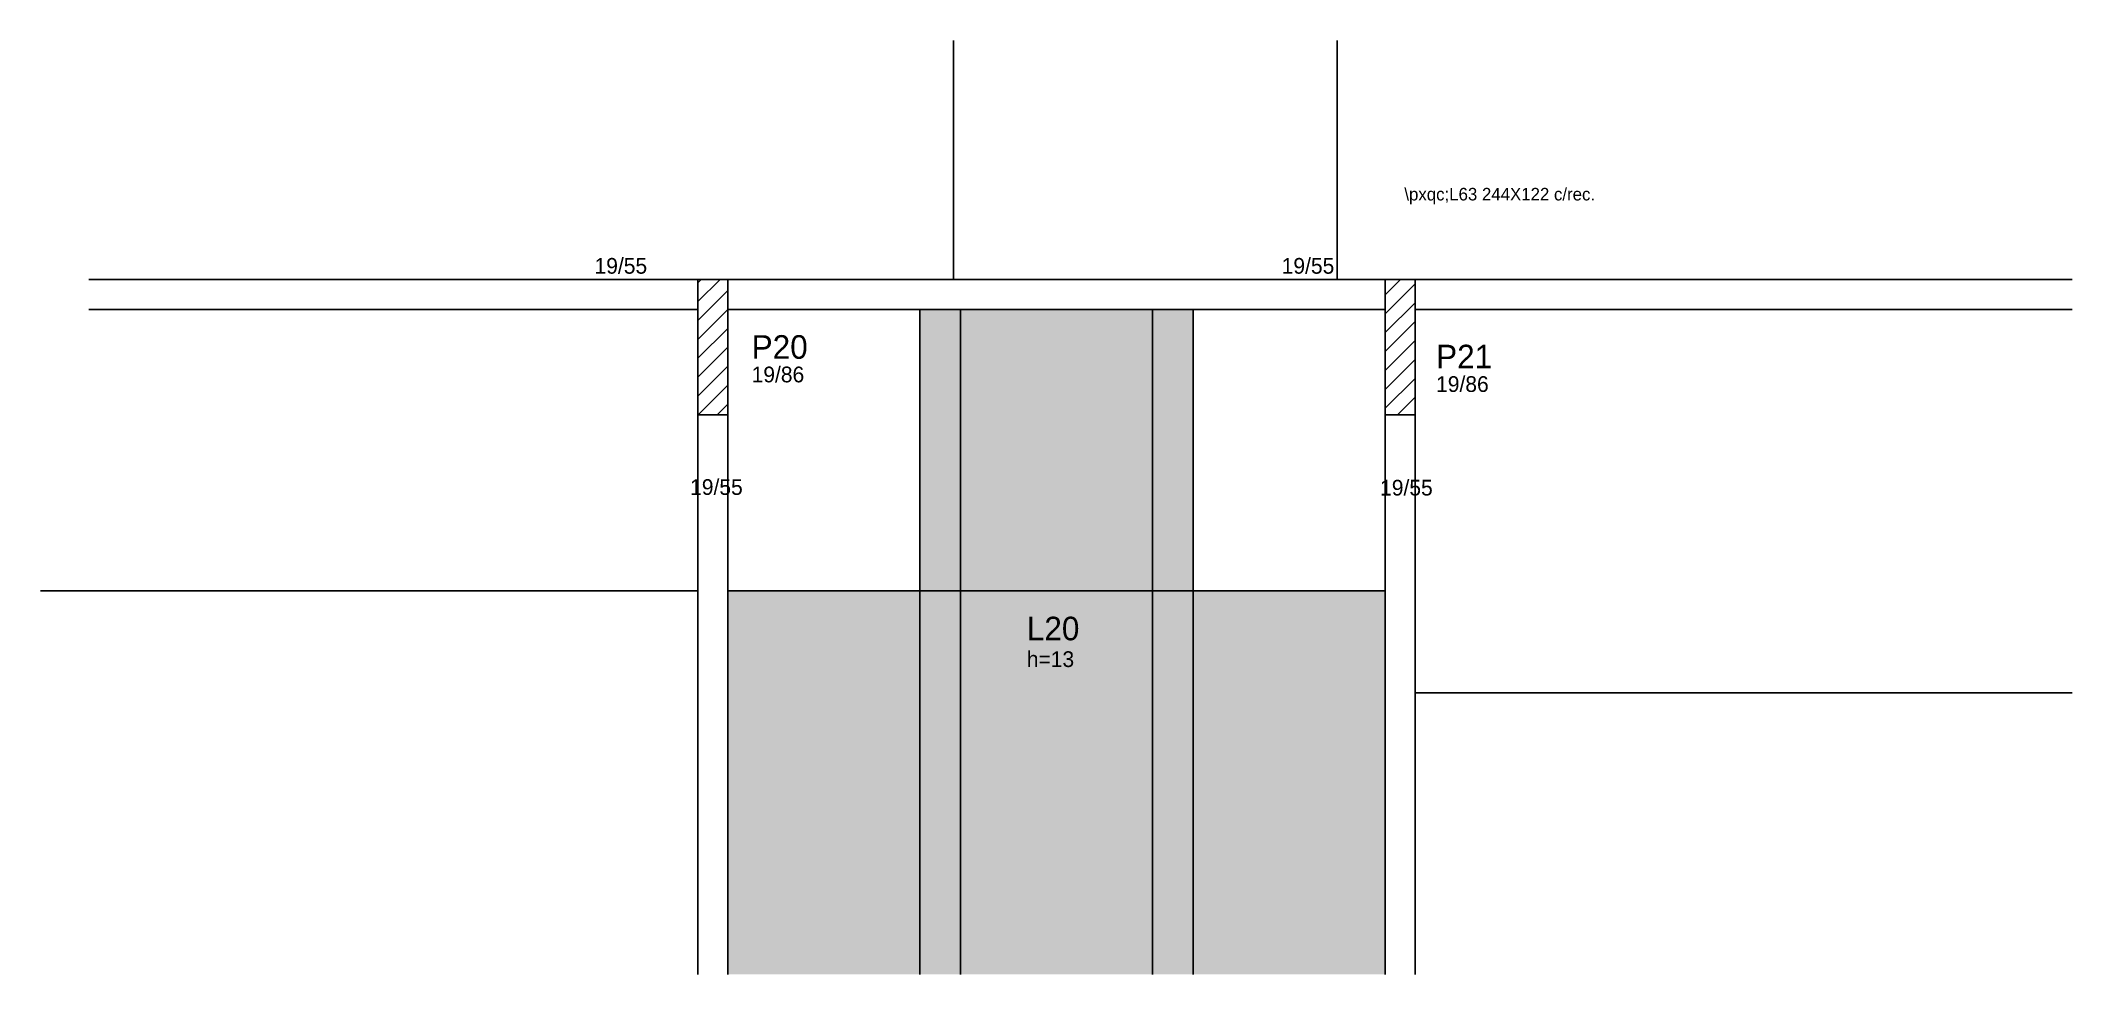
# Model space of a CAD drawing. Header units: metres. Extents: x 4071 to 5364, y 1686 to 2280.
import ezdxf

# ---------------------------------------------------------------- set-up
doc = ezdxf.new("R2010")
doc.units = ezdxf.units.M
for name, color, linetype in [('3', 7, 'Continuous'), ('4', 7, 'Continuous'), ('7', 7, 'Continuous'), ('AUX00', 7, 'Continuous'), ('Hachura', 7, 'Continuous'), ('Painéis', 7, 'Continuous'), ('REAPROVEITAMENTO', 7, 'Continuous')]:
    doc.layers.add(name, color=color, linetype=linetype)

msp = doc.modelspace()

# ---------------------------------------------------------------- hatches: boundary and pattern name
at = {"layer": 'Hachura'}
h = msp.add_hatch(color=7, dxfattribs=at)
h.dxf.hatch_style = 1
h.paths.add_polyline_path([(4630.5, 1686), (4656.5, 1686), (4656.5, 1686), (4656.5, 2109), (4656.5, 2109), (4630.5, 2109), (4630.5, 2109), (4630.5, 1686)])
h = msp.add_hatch(color=7, dxfattribs=at)
h.dxf.hatch_style = 1
h.paths.add_polyline_path([(4778.5, 1686), (4804.5, 1686), (4804.5, 1686), (4804.5, 2109), (4804.5, 2109), (4778.5, 2109), (4778.5, 2109), (4778.5, 1686)])
at = {"layer": 'REAPROVEITAMENTO'}
h = msp.add_hatch(color=7, dxfattribs=at)
h.dxf.hatch_style = 1
h.paths.add_polyline_path([(4778.5, 1686), (4656.5, 1686), (4656.5, 1686), (4656.5, 2109), (4656.5, 2109), (4778.5, 2109), (4778.5, 2109), (4778.5, 1686)])
h = msp.add_hatch(color=7, dxfattribs=at)
h.dxf.hatch_style = 1
h.paths.add_polyline_path([(4630.5, 1686), (4508.5, 1686), (4508.5, 1686), (4508.5, 1930), (4508.5, 1930), (4630.5, 1930), (4630.5, 1930), (4630.5, 1686)])
h = msp.add_hatch(color=7, dxfattribs=at)
h.dxf.hatch_style = 1
h.paths.add_polyline_path([(4926.5, 1686), (4804.5, 1686), (4804.5, 1686), (4804.5, 1930), (4804.5, 1930), (4926.5, 1930), (4926.5, 1930), (4926.5, 1686)])

# ---------------------------------------------------------------- linework, layer by layer
at = {"layer": '3', "color": 7, "lineweight": 25}
for p, q in [((4489.5, 2114), (4503.5, 2128)), ((4489.5, 2126), (4491.5, 2128)), ((4489.5, 2102), (4508.5, 2121)), ((4926.5, 2118.2), (4936.3, 2128)), ((4926.5, 2106.2), (4945.5, 2125.2)), ((4489.5, 2089.9), (4508.5, 2108.9)), ((4926.5, 2094.2), (4945.5, 2113.2)), ((4489.5, 2077.9), (4508.5, 2096.9)), ((4926.5, 2082.2), (4945.5, 2101.2)), ((4489.5, 2065.9), (4508.5, 2084.9)), ((4926.5, 2070.2), (4945.5, 2089.2)), ((4489.5, 2053.9), (4508.5, 2072.9)), ((4926.5, 2058.1), (4945.5, 2077.1)), ((4489.7, 2042), (4508.5, 2060.9)), ((4926.5, 2046.1), (4945.5, 2065.1)), ((4501.7, 2042), (4508.5, 2048.8)), ((4934.4, 2042), (4945.5, 2053.1))]:
    msp.add_line(p, q, dxfattribs=at)
for points in [[(4489.5, 2128), (4102, 2128)], [(4926.5, 2128), (4508.5, 2128)], [(5363.5, 2128), (4945.5, 2128)], [(4102, 2109), (4489.5, 2109)], [(4508.5, 2109), (4926.5, 2109)], [(4945.5, 2109), (5363.5, 2109)], [(4489.5, 2042), (4489.5, 1686)], [(4508.5, 1686), (4508.5, 2042)], [(4926.5, 2042), (4926.5, 1686)], [(4945.5, 1686), (4945.5, 2042)]]:
    msp.add_lwpolyline(points, dxfattribs=at)
at = {"layer": '7', "color": 7, "lineweight": 25}
for points in [[(4489.5, 2042), (4508.5, 2042), (4508.5, 2128), (4489.5, 2128), (4489.5, 2042)], [(4926.5, 2042), (4945.5, 2042), (4945.5, 2128), (4926.5, 2128), (4926.5, 2042)]]:
    msp.add_lwpolyline(points, dxfattribs=at)
at = {"layer": 'Painéis', "color": 7, "lineweight": 25}
for p, q in [((4652, 2280), (4652, 2128)), ((4896, 2280), (4896, 2128)), ((4630.5, 2109), (4630.5, 1686)), ((4656.5, 2109), (4656.5, 1686)), ((4778.5, 2109), (4778.5, 1686)), ((4804.5, 2109), (4804.5, 1686)), ((4489.4, 1930), (4071.4, 1930)), ((4926.4, 1930), (4508.4, 1930)), ((5363.4, 1865), (4945.4, 1865))]:
    msp.add_line(p, q, dxfattribs=at)

# ---------------------------------------------------------------- texts
at = {"layer": '3', "color": 7, "lineweight": 25}
for s, p in [('19/55', (4423.7, 2131.7)), ('19/55', (4860.7, 2131.7)), ('19/86', (4523.6, 2062.6)), ('19/86', (4958.9, 2056.5)), ('19/55', (4484.5, 1991)), ('19/55', (4923.3, 1990.6)), ('h=13', (4698.6, 1881.5))]:
    msp.add_text(s, height=10, dxfattribs=at).set_placement(p)
at = {"layer": '4', "color": 7, "lineweight": 25}
for s, p in [('P20', (4523.6, 2077.6)), ('P21', (4958.9, 2071.5)), ('L20', (4698.6, 1898.5))]:
    msp.add_text(s, height=15, dxfattribs=at).set_placement(p)
at = {"layer": 'AUX00', "color": 7, "lineweight": 25}
msp.add_text('\\pxqc;L63^J244X122^Jc/rec.', height=8, dxfattribs=at).set_placement((4938.7, 2178.3))

doc.saveas('drawing.dxf')
